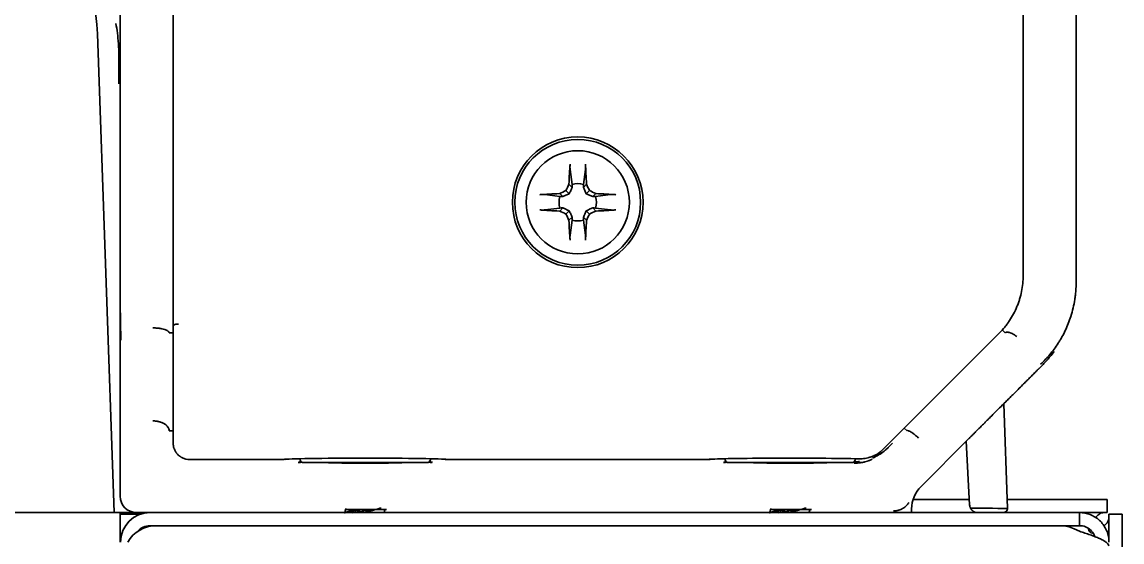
# Model space of a CAD drawing. Extents: x -760 to 4209, y 5795 to 10697.
# Drawn here: x 2643.6 to 2710.9, y 10526.1 to 10558 of the extents above; entities that cross this region are included whole.
import ezdxf

# ---------------------------------------------------------------- set-up
doc = ezdxf.new("R2010")
doc.units = 0
doc.header["$LTSCALE"] = 5
doc.layers.add('1', color=7, linetype='CONTINUOUS', true_color=0xffffff)
doc.layers.add('4', color=7, linetype='CONTINUOUS', true_color=0xffffff)

msp = doc.modelspace()

# ---------------------------------------------------------------- linework, layer by layer
at = {"layer": '1', "color": 7, "linetype": 'Continuous', "lineweight": 35}
for p, q in [((2649.555, 10542.809), (2649.555, 10578.053)), ((2708.055, 10578.053), (2708.055, 10542.809)), ((2652.805, 10577.226), (2652.805, 10539.408)), ((2704.805, 10542.445), (2704.805, 10577.189)), ((2677.205, 10548.012), (2677.087, 10548.934)), ((2677.905, 10548.012), (2678.023, 10548.934)), ((2677.208, 10547.837), (2677.02, 10548.026)), ((2677.902, 10547.837), (2678.09, 10548.026)), ((2676.465, 10547.272), (2675.543, 10547.39)), ((2676.639, 10547.268), (2676.451, 10547.457)), ((2677.037, 10547.44), (2676.834, 10547.642)), ((2678.073, 10547.44), (2678.276, 10547.642)), ((2678.471, 10547.268), (2678.659, 10547.457)), ((2678.645, 10547.272), (2679.567, 10547.39)), ((2676.465, 10546.572), (2675.543, 10546.454)), ((2676.639, 10546.575), (2676.451, 10546.387)), ((2677.037, 10546.404), (2676.834, 10546.201)), ((2677.208, 10546.006), (2677.02, 10545.818)), ((2677.902, 10546.006), (2678.09, 10545.818)), ((2678.073, 10546.404), (2678.276, 10546.201)), ((2678.471, 10546.575), (2678.659, 10546.387)), ((2678.645, 10546.572), (2679.567, 10546.454)), ((2677.205, 10545.832), (2677.087, 10544.909)), ((2677.905, 10545.832), (2678.023, 10544.909)), ((2652.873, 10539.408), (2652.805, 10539.408)), ((2652.805, 10539.408), (2652.805, 10532.172)), ((2652.804, 10538.923), (2652.562, 10538.922)), ((2696.198, 10531.761), (2703.323, 10538.886)), ((2703.537, 10539.098), (2703.709, 10538.925)), ((2649.555, 10536.746), (2649.555, 10538.478)), ((2705.987, 10536.953), (2705.78, 10536.746)), ((2703.622, 10534.589), (2703.846, 10528.18)), ((2652.567, 10532.922), (2652.805, 10532.923)), ((2697.706, 10532.928), (2697.536, 10533.099)), ((2649.555, 10528.922), (2649.555, 10532.416)), ((2701.449, 10532.416), (2698.562, 10529.529)), ((2701.53, 10528.396), (2701.326, 10532.293)), ((2653.814, 10531.172), (2659.545, 10531.172)), ((2659.574, 10531.177), (2659.672, 10531.187)), ((2659.643, 10531.181), (2659.672, 10531.187)), ((2669.438, 10531.187), (2669.536, 10531.177)), ((2669.438, 10531.187), (2669.453, 10531.184)), ((2669.453, 10531.184), (2669.551, 10531.174)), ((2669.551, 10531.174), (2685.559, 10531.174)), ((2685.559, 10531.174), (2685.657, 10531.184)), ((2685.574, 10531.177), (2685.672, 10531.187)), ((2685.657, 10531.184), (2685.672, 10531.187)), ((2695.858, 10531.486), (2695.772, 10531.441)), ((2660.705, 10530.994), (2668.405, 10530.994)), ((2686.705, 10530.994), (2694.405, 10530.994)), ((2701.51, 10528.722), (2698.06, 10528.722)), ((2707.955, 10528.722), (2703.823, 10528.722)), ((2707.955, 10528.722), (2709.955, 10528.722)), ((2709.955, 10528.722), (2709.955, 10527.922)), ((1910.555, 10527.922), (2649.555, 10527.922)), ((2649.555, 10526.122), (2649.555, 10527.922)), ((2649.555, 10527.822), (2650.799, 10527.822)), ((2651.391, 10527.922), (2650.555, 10527.922)), ((2651.391, 10527.922), (2707.084, 10527.922)), ((2697.976, 10528.149), (2697.972, 10527.921)), ((2707.084, 10527.922), (2707.929, 10527.922)), ((2707.929, 10527.922), (2708.255, 10527.922)), ((2709.955, 10527.922), (2708.255, 10527.922)), ((2710.055, 10526.129), (2710.055, 10527.822)), ((2710.055, 10527.822), (2710.855, 10527.822)), ((2710.855, 10527.822), (2710.855, 10525.822)), ((2651.391, 10527.122), (2707.084, 10527.122)), ((2651.755, 10527.12), (2707.084, 10527.12)), ((2656.355, 10527.12), (2656.355, 10527.122)), ((2663.371, 10527.122), (2663.371, 10527.12)), ((2665.783, 10527.12), (2665.783, 10527.122)), ((2689.371, 10527.122), (2689.371, 10527.12)), ((2691.783, 10527.12), (2691.783, 10527.122)), ((2697.958, 10527.122), (2697.958, 10527.119)), ((2701.355, 10527.122), (2701.355, 10527.12)), ((2707.929, 10527.122), (2707.084, 10527.122)), ((2707.929, 10527.122), (2708.255, 10527.122)), ((2649.664, 10526.628), (2649.578, 10526.628)), ((2708.255, 10526.781), (2707.929, 10526.932))]:
    msp.add_line(p, q, dxfattribs=at)
for radius in [4, 3.85, 3.16]:
    msp.add_circle((2677.555, 10546.922), radius, dxfattribs=at)
for centre, radius, start, end in [((2677.555, 10546.922), 1.145, 72.20111, 107.79889), ((2677.555, 10546.922), 1.145, 162.20111, 197.79889), ((2677.555, 10546.922), 1.145, 342.20111, 17.79889), ((2677.555, 10546.922), 1.145, 252.20111, 287.79889), ((2660.838, 10531.244), 0.283, 184.36395, 241.92751), ((2668.272, 10531.244), 0.283, 298.07249, 355.63605), ((2686.838, 10531.244), 0.283, 184.36395, 241.92751), ((2694.272, 10531.244), 0.283, 298.07249, 355.63605), ((2662.64, 10530.494), 0.5, 69.35766, 90), ((2666.47, 10530.494), 0.5, 90, 110.64234), ((2688.64, 10530.494), 0.5, 69.35766, 90), ((2692.47, 10530.494), 0.5, 90, 110.64234), ((2651.391, 10526.122), 1.8, 90, 179.999), ((2703.596, 10528.172), 0.25, 270, 2), ((2651.755, 10525.12), 2, 90, 149.93297), ((2651.391, 10526.122), 1, 90, 139.03456), ((2707.084, 10525.12), 2, 65, 90), ((2709.055, 10526.922), 0.25, 180, 270)]:
    msp.add_arc(centre, radius, start, end, dxfattribs=at)
for centre, major_axis, ratio, start_param, end_param in [((2677.258, 10546.927), (0.065, 3.728), 0.072244, 0.900133, 1.272854), ((2677.852, 10546.927), (0.065, -3.728), 0.072244, 1.868738, 2.24146), ((2677.001, 10547.18), (1.559, 3.344), 0.094201, 1.359315, 1.476181), ((2678.109, 10547.18), (1.559, -3.344), 0.094201, 1.665412, 1.782277), ((2677.55, 10547.218), (3.728, 0.065), 0.072244, 1.868738, 2.24146), ((2677.297, 10547.476), (3.344, 1.559), 0.094201, 1.665412, 1.782277), ((2677.813, 10547.476), (3.344, -1.559), 0.094201, 1.359315, 1.476181), ((2677.56, 10547.218), (3.728, -0.065), 0.072244, 0.900133, 1.272854), ((2677.55, 10546.625), (-3.728, 0.065), 0.072244, 0.900133, 1.272854), ((2677.297, 10546.367), (-3.344, 1.559), 0.094201, 1.359315, 1.476181), ((2677.001, 10546.663), (-1.559, 3.344), 0.094201, 1.665412, 1.782277), ((2678.109, 10546.663), (-1.559, -3.344), 0.094201, 1.359315, 1.476181), ((2677.813, 10546.367), (-3.344, -1.559), 0.094201, 1.665412, 1.782277), ((2677.56, 10546.625), (-3.728, -0.065), 0.072244, 1.868738, 2.24146), ((2677.258, 10546.917), (-0.065, 3.728), 0.072244, 1.868738, 2.24146), ((2677.852, 10546.917), (-0.065, -3.728), 0.072244, 0.900133, 1.272854), ((2702.303, 10541.401), (-3.124, -4.07), 0.473404, 1.299842, 1.309701), ((2696.309, 10531.673), (-0.5, -0.5), 0.006171, 2.060962, 3.126695), ((2653.309, 10531.672), (1.116, -0.264), 0.380573, 5.251912, 5.269213), ((2664.555, 10531.17), (5, 0), 0.017455, 0.087266, 3.054326), ((2690.555, 10531.17), (5, 0), 0.017455, 0.573782, 3.054326), ((2694.426, 10534.027), (1.148, -2.772), 0.999955, 0.006846, 0.285838), ((2695.536, 10531.887), (0.163, -0.473), 0.995747, 0.000475, 0.204726), ((2694.775, 10533.167), (1.848, -0.766), 0.999566, 5.678378, 5.884902), ((2695.192, 10532.17), (-1.629, -1.25), 0.47353, 1.830399, 1.841872), ((2664.555, 10530.974), (-5, 0), 0.008727, 5.595551, 5.675486), ((2664.555, 10530.974), (2.25, 0), 0.008727, 2.516907, 4.712389), ((2664.555, 10530.974), (2.25, 0), 0.008727, 4.712389, 6.907871), ((2664.555, 10530.974), (-5, 0), 0.008727, 3.749292, 3.829227), ((2690.555, 10530.974), (-5, 0), 0.008727, 5.595553, 5.669875), ((2690.555, 10530.974), (2.25, 0), 0.008727, 2.516907, 4.712389), ((2690.555, 10530.974), (2.25, 0), 0.008727, 4.712389, 6.907871), ((2690.555, 10530.974), (-5, 0), 0.008727, 3.67098, 3.823514), ((2699.976, 10528.114), (-1.841, 0.782), 0.999823, 5.899274, 6.667096), ((2650.555, 10528.922), (-0.707, -0.707), 0.999695, 5.497939, 7.068431), ((2664.555, 10528.079), (2.25, 0), 0.017455, 0.953237, 2.147773), ((2690.555, 10528.079), (2.25, 0), 0.017455, 0.953237, 2.147773), ((2697.842, 10528.172), (-6.003, -0.009), 0.001452, 3.141641, 4.038282)]:
    msp.add_ellipse(centre, major_axis=major_axis, ratio=ratio, start_param=start_param, end_param=end_param, dxfattribs=at)
for points, knots in [([(2677.087, 10548.934), (2677.086, 10548.941), (2677.085, 10548.949), (2677.084, 10548.964), (2677.084, 10548.969), (2677.084, 10548.98), (2677.083, 10548.992), (2677.083, 10549.005), (2677.082, 10549.018), (2677.082, 10549.025), (2677.082, 10549.046), (2677.082, 10549.06), (2677.082, 10549.082), (2677.082, 10549.09), (2677.082, 10549.105), (2677.082, 10549.12), (2677.083, 10549.136), (2677.083, 10549.151), (2677.083, 10549.158), (2677.084, 10549.181), (2677.085, 10549.195), (2677.086, 10549.222), (2677.087, 10549.235), (2677.088, 10549.247)], [0, 0, 0, 0, 0.125, 0.125, 0.1875, 0.1875, 0.25, 0.3125, 0.3125, 0.375, 0.375, 0.5, 0.5, 0.5625, 0.5625, 0.625, 0.6875, 0.6875, 0.75, 0.75, 0.875, 0.875, 1, 1, 1, 1]), ([(2678.022, 10549.247), (2678.023, 10549.235), (2678.024, 10549.222), (2678.025, 10549.195), (2678.026, 10549.181), (2678.027, 10549.151), (2678.027, 10549.136), (2678.028, 10549.113), (2678.028, 10549.105), (2678.028, 10549.09), (2678.028, 10549.075), (2678.028, 10549.06), (2678.028, 10549.046), (2678.028, 10549.039), (2678.028, 10549.018), (2678.027, 10549.005), (2678.027, 10548.986), (2678.026, 10548.98), (2678.026, 10548.969), (2678.025, 10548.959), (2678.025, 10548.95), (2678.024, 10548.941), (2678.023, 10548.938), (2678.023, 10548.934)], [0, 0, 0, 0, 0.125, 0.125, 0.25, 0.25, 0.375, 0.375, 0.4375, 0.4375, 0.5, 0.5625, 0.5625, 0.625, 0.625, 0.75, 0.75, 0.8125, 0.8125, 0.875, 0.9375, 0.9375, 1, 1, 1, 1]), ([(2675.229, 10547.389), (2675.241, 10547.39), (2675.254, 10547.391), (2675.282, 10547.392), (2675.296, 10547.393), (2675.326, 10547.394), (2675.341, 10547.394), (2675.364, 10547.395), (2675.372, 10547.395), (2675.387, 10547.395), (2675.402, 10547.395), (2675.416, 10547.395), (2675.431, 10547.395), (2675.438, 10547.395), (2675.459, 10547.395), (2675.472, 10547.394), (2675.491, 10547.394), (2675.496, 10547.393), (2675.508, 10547.393), (2675.518, 10547.392), (2675.527, 10547.391), (2675.535, 10547.391), (2675.539, 10547.39), (2675.543, 10547.39)], [0, 0, 0, 0, 0.125, 0.125, 0.25, 0.25, 0.375, 0.375, 0.4375, 0.4375, 0.5, 0.5625, 0.5625, 0.625, 0.625, 0.75, 0.75, 0.8125, 0.8125, 0.875, 0.9375, 0.9375, 1, 1, 1, 1]), ([(2677.037, 10547.44), (2676.969, 10547.41), (2676.902, 10547.381), (2676.77, 10547.324), (2676.704, 10547.296), (2676.639, 10547.268)], [0, 0, 0, 0, 0.5, 0.5, 1, 1, 1, 1]), ([(2677.208, 10547.837), (2677.181, 10547.772), (2677.153, 10547.707), (2677.096, 10547.575), (2677.067, 10547.508), (2677.037, 10547.44)], [0, 0, 0, 0, 0.5, 0.5, 1, 1, 1, 1]), ([(2678.073, 10547.44), (2678.043, 10547.508), (2678.014, 10547.575), (2677.957, 10547.707), (2677.929, 10547.772), (2677.902, 10547.837)], [0, 0, 0, 0, 0.5, 0.5, 1, 1, 1, 1]), ([(2678.471, 10547.268), (2678.406, 10547.296), (2678.34, 10547.324), (2678.208, 10547.381), (2678.141, 10547.41), (2678.073, 10547.44)], [0, 0, 0, 0, 0.5, 0.5, 1, 1, 1, 1]), ([(2679.567, 10547.39), (2679.574, 10547.391), (2679.583, 10547.391), (2679.597, 10547.392), (2679.602, 10547.393), (2679.614, 10547.393), (2679.625, 10547.394), (2679.638, 10547.394), (2679.651, 10547.394), (2679.658, 10547.395), (2679.679, 10547.395), (2679.693, 10547.395), (2679.716, 10547.395), (2679.723, 10547.395), (2679.738, 10547.395), (2679.754, 10547.394), (2679.769, 10547.394), (2679.784, 10547.394), (2679.791, 10547.394), (2679.814, 10547.393), (2679.828, 10547.392), (2679.855, 10547.391), (2679.869, 10547.39), (2679.881, 10547.389)], [0, 0, 0, 0, 0.125, 0.125, 0.1875, 0.1875, 0.25, 0.3125, 0.3125, 0.375, 0.375, 0.5, 0.5, 0.5625, 0.5625, 0.625, 0.6875, 0.6875, 0.75, 0.75, 0.875, 0.875, 1, 1, 1, 1]), ([(2675.543, 10546.454), (2675.536, 10546.453), (2675.527, 10546.452), (2675.513, 10546.451), (2675.508, 10546.451), (2675.496, 10546.45), (2675.485, 10546.45), (2675.472, 10546.449), (2675.459, 10546.449), (2675.452, 10546.449), (2675.431, 10546.449), (2675.417, 10546.449), (2675.394, 10546.449), (2675.387, 10546.449), (2675.371, 10546.449), (2675.356, 10546.449), (2675.341, 10546.449), (2675.326, 10546.45), (2675.319, 10546.45), (2675.296, 10546.451), (2675.282, 10546.451), (2675.255, 10546.453), (2675.241, 10546.454), (2675.229, 10546.455)], [0, 0, 0, 0, 0.125, 0.125, 0.1875, 0.1875, 0.25, 0.3125, 0.3125, 0.375, 0.375, 0.5, 0.5, 0.5625, 0.5625, 0.625, 0.6875, 0.6875, 0.75, 0.75, 0.875, 0.875, 1, 1, 1, 1]), ([(2676.639, 10546.575), (2676.704, 10546.548), (2676.77, 10546.52), (2676.902, 10546.463), (2676.969, 10546.434), (2677.037, 10546.404)], [0, 0, 0, 0, 0.5, 0.5, 1, 1, 1, 1]), ([(2677.037, 10546.404), (2677.067, 10546.335), (2677.096, 10546.269), (2677.153, 10546.137), (2677.181, 10546.071), (2677.208, 10546.006)], [0, 0, 0, 0, 0.5, 0.5, 1, 1, 1, 1]), ([(2677.902, 10546.006), (2677.929, 10546.071), (2677.957, 10546.137), (2678.014, 10546.269), (2678.043, 10546.335), (2678.073, 10546.404)], [0, 0, 0, 0, 0.5, 0.5, 1, 1, 1, 1]), ([(2678.073, 10546.404), (2678.141, 10546.434), (2678.208, 10546.463), (2678.34, 10546.52), (2678.406, 10546.548), (2678.471, 10546.575)], [0, 0, 0, 0, 0.5, 0.5, 1, 1, 1, 1]), ([(2679.881, 10546.455), (2679.869, 10546.454), (2679.856, 10546.453), (2679.828, 10546.451), (2679.814, 10546.451), (2679.784, 10546.45), (2679.769, 10546.449), (2679.746, 10546.449), (2679.738, 10546.449), (2679.723, 10546.449), (2679.708, 10546.449), (2679.694, 10546.449), (2679.679, 10546.449), (2679.672, 10546.449), (2679.651, 10546.449), (2679.638, 10546.449), (2679.619, 10546.45), (2679.614, 10546.45), (2679.602, 10546.451), (2679.592, 10546.451), (2679.583, 10546.452), (2679.575, 10546.453), (2679.571, 10546.453), (2679.567, 10546.454)], [0, 0, 0, 0, 0.125, 0.125, 0.25, 0.25, 0.375, 0.375, 0.4375, 0.4375, 0.5, 0.5625, 0.5625, 0.625, 0.625, 0.75, 0.75, 0.8125, 0.8125, 0.875, 0.9375, 0.9375, 1, 1, 1, 1]), ([(2677.088, 10544.596), (2677.087, 10544.608), (2677.086, 10544.621), (2677.085, 10544.648), (2677.084, 10544.663), (2677.083, 10544.693), (2677.083, 10544.708), (2677.082, 10544.731), (2677.082, 10544.738), (2677.082, 10544.753), (2677.082, 10544.768), (2677.082, 10544.783), (2677.082, 10544.798), (2677.082, 10544.805), (2677.082, 10544.826), (2677.083, 10544.839), (2677.083, 10544.857), (2677.084, 10544.863), (2677.084, 10544.874), (2677.085, 10544.885), (2677.085, 10544.894), (2677.086, 10544.902), (2677.087, 10544.906), (2677.087, 10544.909)], [0, 0, 0, 0, 0.125, 0.125, 0.25, 0.25, 0.375, 0.375, 0.4375, 0.4375, 0.5, 0.5625, 0.5625, 0.625, 0.625, 0.75, 0.75, 0.8125, 0.8125, 0.875, 0.9375, 0.9375, 1, 1, 1, 1]), ([(2678.023, 10544.909), (2678.024, 10544.903), (2678.025, 10544.894), (2678.026, 10544.88), (2678.026, 10544.874), (2678.026, 10544.863), (2678.027, 10544.852), (2678.027, 10544.839), (2678.028, 10544.826), (2678.028, 10544.819), (2678.028, 10544.798), (2678.028, 10544.784), (2678.028, 10544.761), (2678.028, 10544.754), (2678.028, 10544.738), (2678.028, 10544.723), (2678.027, 10544.708), (2678.027, 10544.693), (2678.027, 10544.685), (2678.026, 10544.663), (2678.025, 10544.649), (2678.024, 10544.621), (2678.023, 10544.608), (2678.022, 10544.596)], [0, 0, 0, 0, 0.125, 0.125, 0.1875, 0.1875, 0.25, 0.3125, 0.3125, 0.375, 0.375, 0.5, 0.5, 0.5625, 0.5625, 0.625, 0.6875, 0.6875, 0.75, 0.75, 0.875, 0.875, 1, 1, 1, 1]), ([(2649.555, 10538.478), (2649.555, 10538.49), (2649.555, 10538.513), (2649.555, 10538.549), (2649.555, 10538.585), (2649.555, 10538.623), (2649.555, 10538.661), (2649.555, 10538.7), (2649.555, 10538.739), (2649.555, 10538.78), (2649.555, 10538.821), (2649.555, 10538.863), (2649.555, 10538.906), (2649.555, 10538.949), (2649.555, 10538.993), (2649.555, 10539.038), (2649.555, 10539.084), (2649.555, 10539.13), (2649.555, 10539.177), (2649.555, 10539.225), (2649.555, 10539.288), (2649.555, 10539.372), (2649.555, 10539.485), (2649.555, 10539.617), (2649.555, 10539.815), (2649.555, 10540.046), (2649.555, 10540.3), (2649.555, 10540.568), (2649.555, 10540.873), (2649.555, 10541.207), (2649.555, 10541.461), (2649.555, 10541.655), (2649.555, 10541.808), (2649.555, 10541.976), (2649.555, 10542.122), (2649.555, 10542.238), (2649.555, 10542.318), (2649.555, 10542.392), (2649.555, 10542.461), (2649.555, 10542.526), (2649.555, 10542.585), (2649.555, 10542.64), (2649.555, 10542.689), (2649.555, 10542.733), (2649.555, 10542.773), (2649.555, 10542.797), (2649.555, 10542.809)], [0, 0, 0, 0, 0.013179, 0.026356, 0.039529, 0.0527, 0.065868, 0.079034, 0.092197, 0.105359, 0.118519, 0.131676, 0.144832, 0.157987, 0.171139, 0.184291, 0.19744, 0.210588, 0.223735, 0.23688, 0.250024, 0.275281, 0.304535, 0.337783, 0.375028, 0.449528, 0.500014, 0.545331, 0.624998, 0.691882, 0.749985, 0.776818, 0.806595, 0.839319, 0.87499, 0.891178, 0.906401, 0.92066, 0.933954, 0.946284, 0.957649, 0.96805, 0.977485, 0.985955, 0.99346, 1, 1, 1, 1]), ([(2708.055, 10542.025), (2708.055, 10542.037), (2708.055, 10542.061), (2708.055, 10542.096), (2708.055, 10542.13), (2708.055, 10542.164), (2708.055, 10542.197), (2708.055, 10542.23), (2708.055, 10542.262), (2708.055, 10542.293), (2708.055, 10542.324), (2708.055, 10542.354), (2708.055, 10542.384), (2708.055, 10542.413), (2708.055, 10542.441), (2708.055, 10542.469), (2708.055, 10542.496), (2708.055, 10542.522), (2708.055, 10542.548), (2708.055, 10542.573), (2708.055, 10542.598), (2708.055, 10542.622), (2708.055, 10542.645), (2708.055, 10542.668), (2708.055, 10542.69), (2708.055, 10542.711), (2708.055, 10542.732), (2708.055, 10542.752), (2708.055, 10542.771), (2708.055, 10542.79), (2708.055, 10542.802), (2708.055, 10542.809)], [0, 0, 0, 0, 0.045822, 0.090837, 0.135046, 0.178447, 0.221042, 0.262828, 0.303807, 0.343977, 0.383338, 0.42189, 0.459633, 0.496565, 0.532688, 0.567999, 0.602498, 0.636186, 0.669061, 0.701124, 0.732373, 0.762807, 0.792428, 0.821233, 0.849223, 0.876396, 0.902752, 0.928292, 0.953013, 0.976916, 1, 1, 1, 1]), ([(2704.805, 10542.433), (2704.805, 10542.269), (2704.797, 10542.107), (2704.765, 10541.785), (2704.741, 10541.625), (2704.678, 10541.308), (2704.639, 10541.151), (2704.58, 10540.957), (2704.568, 10540.918), (2704.543, 10540.84), (2704.53, 10540.802), (2704.488, 10540.686), (2704.459, 10540.61), (2704.366, 10540.385), (2704.298, 10540.238), (2704.146, 10539.953), (2704.064, 10539.814), (2703.93, 10539.612), (2703.86, 10539.512), (2703.787, 10539.415), (2703.737, 10539.35), (2703.711, 10539.318), (2703.582, 10539.159), (2703.473, 10539.038), (2703.358, 10538.921)], [0, 0, 0, 0, 0.125, 0.125, 0.25, 0.25, 0.375, 0.375, 0.40625, 0.40625, 0.4375, 0.4375, 0.5, 0.5, 0.625, 0.625, 0.75, 0.75, 0.8125, 0.84375, 0.84375, 0.875, 0.875, 1, 1, 1, 1]), ([(2708.049, 10542.028), (2708.049, 10541.85), (2708.042, 10541.673), (2708.021, 10541.408), (2708.012, 10541.32), (2707.991, 10541.144), (2707.979, 10541.057), (2707.939, 10540.795), (2707.871, 10540.449), (2707.777, 10540.108), (2707.724, 10539.938)], [0, 0, 0, 0, 0.25, 0.25, 0.375, 0.375, 0.5, 0.5, 0.75, 1, 1, 1, 1]), ([(2708.055, 10542.025), (2708.055, 10542.015), (2708.055, 10542.006), (2708.055, 10541.986), (2708.055, 10541.977), (2708.055, 10541.95), (2708.055, 10541.932), (2708.055, 10541.906), (2708.054, 10541.898), (2708.054, 10541.882), (2708.054, 10541.874), (2708.054, 10541.851), (2708.054, 10541.836), (2708.054, 10541.822)], [0, 0, 0, 0, 0.125, 0.125, 0.25, 0.25, 0.5, 0.5, 0.625, 0.625, 0.75, 0.75, 1, 1, 1, 1]), ([(2649.61, 10538.48), (2649.609, 10538.513), (2649.607, 10538.546), (2649.605, 10538.612), (2649.602, 10538.711), (2649.599, 10538.812), (2649.593, 10539.015), (2649.59, 10539.153), (2649.585, 10539.363), (2649.583, 10539.469), (2649.581, 10539.577), (2649.58, 10539.648), (2649.579, 10539.685), (2649.576, 10539.865), (2649.574, 10540.011), (2649.573, 10540.156)], [0, 0, 0, 0, 0.0625, 0.0625, 0.125, 0.25, 0.25, 0.5, 0.5, 0.625, 0.6875, 0.6875, 0.75, 0.75, 1, 1, 1, 1]), ([(2707.724, 10539.938), (2707.677, 10539.789), (2707.625, 10539.643), (2707.512, 10539.356), (2707.452, 10539.216), (2707.322, 10538.941), (2707.253, 10538.806), (2707.161, 10538.642), (2707.142, 10538.609), (2707.105, 10538.544), (2707.085, 10538.511), (2707.027, 10538.414), (2706.988, 10538.351), (2706.868, 10538.165), (2706.785, 10538.045), (2706.615, 10537.815), (2706.527, 10537.704), (2706.347, 10537.49), (2706.255, 10537.387), (2706.067, 10537.189), (2705.972, 10537.093), (2705.874, 10537.002)], [0, 0, 0, 0, 0.125, 0.125, 0.25, 0.25, 0.375, 0.375, 0.40625, 0.40625, 0.4375, 0.4375, 0.5, 0.5, 0.625, 0.625, 0.75, 0.75, 0.875, 0.875, 1, 1, 1, 1]), ([(2652.562, 10538.922), (2652.561, 10538.943), (2652.554, 10538.963), (2652.534, 10538.992), (2652.526, 10539.002), (2652.507, 10539.021), (2652.495, 10539.031), (2652.457, 10539.059), (2652.426, 10539.077), (2652.381, 10539.098), (2652.371, 10539.102), (2652.352, 10539.11), (2652.342, 10539.114), (2652.31, 10539.125), (2652.288, 10539.133), (2652.219, 10539.154), (2652.169, 10539.167), (2652.101, 10539.181), (2652.087, 10539.183), (2652.059, 10539.189), (2652.016, 10539.196), (2651.943, 10539.207), (2651.882, 10539.213), (2651.836, 10539.218), (2651.82, 10539.219), (2651.788, 10539.221), (2651.772, 10539.223), (2651.724, 10539.225), (2651.692, 10539.227), (2651.643, 10539.228), (2651.627, 10539.229), (2651.594, 10539.229), (2651.578, 10539.229), (2651.562, 10539.229)], [0, 0, 0, 0, 0.125, 0.125, 0.1875, 0.1875, 0.25, 0.25, 0.375, 0.375, 0.40625, 0.40625, 0.4375, 0.4375, 0.5, 0.5, 0.625, 0.625, 0.65625, 0.65625, 0.6875, 0.75, 0.8125, 0.8125, 0.84375, 0.84375, 0.875, 0.875, 0.9375, 0.9375, 0.96875, 0.96875, 1, 1, 1, 1]), ([(2652.873, 10539.408), (2652.873, 10539.412), (2652.875, 10539.416), (2652.88, 10539.421), (2652.882, 10539.423), (2652.887, 10539.427), (2652.89, 10539.429), (2652.9, 10539.434), (2652.907, 10539.438), (2652.926, 10539.444), (2652.936, 10539.447), (2652.959, 10539.453), (2652.972, 10539.456), (2652.992, 10539.459), (2652.999, 10539.46), (2653.013, 10539.462), (2653.021, 10539.463), (2653.043, 10539.465), (2653.059, 10539.466), (2653.083, 10539.467), (2653.091, 10539.467), (2653.107, 10539.468), (2653.115, 10539.468), (2653.123, 10539.468)], [0, 0, 0, 0, 0.125, 0.125, 0.1875, 0.1875, 0.25, 0.25, 0.375, 0.375, 0.5, 0.5, 0.625, 0.625, 0.6875, 0.6875, 0.75, 0.75, 0.875, 0.875, 0.9375, 0.9375, 1, 1, 1, 1]), ([(2703.71, 10538.925), (2703.723, 10538.938), (2703.755, 10538.958), (2703.797, 10538.966), (2703.833, 10538.969), (2703.845, 10538.969), (2703.871, 10538.967), (2703.884, 10538.966), (2703.925, 10538.96), (2703.955, 10538.953), (2704.001, 10538.938), (2704.017, 10538.932), (2704.05, 10538.92), (2704.067, 10538.913), (2704.118, 10538.89), (2704.153, 10538.872), (2704.208, 10538.842), (2704.226, 10538.831), (2704.263, 10538.808), (2704.282, 10538.796), (2704.31, 10538.777), (2704.324, 10538.768), (2704.339, 10538.758), (2704.348, 10538.751), (2704.353, 10538.748), (2704.377, 10538.731), (2704.395, 10538.717), (2704.414, 10538.703)], [0, 0, 0, 0, 0.125, 0.25, 0.25, 0.3125, 0.3125, 0.375, 0.375, 0.5, 0.5, 0.5625, 0.5625, 0.625, 0.625, 0.75, 0.75, 0.8125, 0.8125, 0.875, 0.875, 0.90625, 0.921875, 0.921875, 0.9375, 0.9375, 1, 1, 1, 1]), ([(2706.023, 10536.99), (2706.174, 10537.142), (2706.32, 10537.303), (2706.541, 10537.572), (2706.621, 10537.674), (2706.698, 10537.779)], [0, 0, 0, 0, 0.631014, 0.631014, 1, 1, 1, 1]), ([(2649.555, 10532.416), (2649.555, 10532.435), (2649.555, 10532.476), (2649.555, 10532.545), (2649.555, 10532.626), (2649.555, 10532.719), (2649.555, 10532.825), (2649.555, 10532.943), (2649.555, 10533.087), (2649.555, 10533.249), (2649.555, 10533.417), (2649.555, 10533.569), (2649.555, 10533.763), (2649.555, 10534.017), (2649.555, 10534.352), (2649.555, 10534.656), (2649.555, 10534.925), (2649.555, 10535.179), (2649.555, 10535.457), (2649.555, 10535.726), (2649.555, 10535.922), (2649.555, 10536.061), (2649.555, 10536.169), (2649.555, 10536.277), (2649.555, 10536.375), (2649.555, 10536.46), (2649.555, 10536.528), (2649.555, 10536.585), (2649.555, 10536.634), (2649.555, 10536.673), (2649.555, 10536.705), (2649.555, 10536.728), (2649.555, 10536.741), (2649.555, 10536.746)], [0, 0, 0, 0, 0.010709, 0.023803, 0.03928, 0.05714, 0.077382, 0.100006, 0.125012, 0.16069, 0.193416, 0.223193, 0.25002, 0.308133, 0.375012, 0.454684, 0.499999, 0.550492, 0.624988, 0.695478, 0.749979, 0.779389, 0.810026, 0.841892, 0.874987, 0.900181, 0.922642, 0.94237, 0.959365, 0.973626, 0.985153, 0.993944, 1, 1, 1, 1]), ([(2705.78, 10536.746), (2705.773, 10536.74), (2705.758, 10536.725), (2705.729, 10536.696), (2705.69, 10536.657), (2705.64, 10536.607), (2705.577, 10536.544), (2705.502, 10536.469), (2705.412, 10536.378), (2705.31, 10536.277), (2705.202, 10536.168), (2705.094, 10536.06), (2704.954, 10535.921), (2704.756, 10535.723), (2704.487, 10535.454), (2704.209, 10535.176), (2703.957, 10534.924), (2703.687, 10534.654), (2703.383, 10534.349), (2703.049, 10534.016), (2702.796, 10533.763), (2702.602, 10533.569), (2702.45, 10533.417), (2702.282, 10533.248), (2702.136, 10533.103), (2702.02, 10532.986), (2701.94, 10532.907), (2701.866, 10532.833), (2701.797, 10532.763), (2701.732, 10532.699), (2701.673, 10532.64), (2701.618, 10532.585), (2701.569, 10532.536), (2701.525, 10532.491), (2701.485, 10532.452), (2701.461, 10532.428), (2701.449, 10532.416)], [0, 0, 0, 0, 0.0061, 0.01531, 0.027667, 0.04322, 0.062032, 0.084179, 0.109751, 0.139649, 0.168791, 0.197137, 0.224648, 0.276341, 0.344632, 0.418422, 0.469345, 0.515612, 0.598152, 0.668476, 0.730211, 0.758888, 0.790823, 0.826032, 0.864529, 0.882031, 0.898505, 0.913948, 0.928354, 0.941722, 0.954048, 0.96533, 0.975568, 0.984759, 0.992903, 1, 1, 1, 1]), ([(2652.567, 10532.923), (2652.567, 10532.964), (2652.559, 10533.004), (2652.539, 10533.063), (2652.531, 10533.082), (2652.512, 10533.121), (2652.5, 10533.14), (2652.462, 10533.195), (2652.431, 10533.231), (2652.386, 10533.272), (2652.376, 10533.28), (2652.357, 10533.296), (2652.347, 10533.304), (2652.315, 10533.328), (2652.293, 10533.343), (2652.224, 10533.385), (2652.174, 10533.41), (2652.106, 10533.438), (2652.092, 10533.444), (2652.064, 10533.454), (2652.021, 10533.469), (2651.948, 10533.49), (2651.887, 10533.504), (2651.841, 10533.513), (2651.825, 10533.515), (2651.793, 10533.52), (2651.777, 10533.523), (2651.729, 10533.529), (2651.697, 10533.532), (2651.656, 10533.534), (2651.648, 10533.535), (2651.632, 10533.535), (2651.608, 10533.536), (2651.584, 10533.537), (2651.567, 10533.537)], [0, 0, 0, 0, 0.125, 0.125, 0.1875, 0.1875, 0.25, 0.25, 0.375, 0.375, 0.40625, 0.40625, 0.4375, 0.4375, 0.5, 0.5, 0.625, 0.625, 0.65625, 0.65625, 0.6875, 0.75, 0.8125, 0.8125, 0.84375, 0.84375, 0.875, 0.875, 0.9375, 0.9375, 0.953125, 0.953125, 0.96875, 1, 1, 1, 1]), ([(2697.706, 10532.928), (2697.714, 10532.936), (2697.726, 10532.94), (2697.748, 10532.941), (2697.756, 10532.94), (2697.775, 10532.937), (2697.784, 10532.934), (2697.817, 10532.924), (2697.841, 10532.914), (2697.881, 10532.894), (2697.895, 10532.887), (2697.917, 10532.875), (2697.924, 10532.87), (2697.94, 10532.861), (2697.948, 10532.856), (2697.988, 10532.831), (2698.022, 10532.808), (2698.075, 10532.77), (2698.093, 10532.757), (2698.121, 10532.736), (2698.131, 10532.728), (2698.15, 10532.713), (2698.159, 10532.706), (2698.208, 10532.667), (2698.248, 10532.634), (2698.298, 10532.59), (2698.314, 10532.577), (2698.329, 10532.563), (2698.339, 10532.554), (2698.344, 10532.55), (2698.37, 10532.527), (2698.39, 10532.508), (2698.411, 10532.489)], [0, 0, 0, 0, 0.125, 0.125, 0.1875, 0.1875, 0.25, 0.25, 0.375, 0.375, 0.4375, 0.4375, 0.46875, 0.46875, 0.5, 0.5, 0.625, 0.625, 0.6875, 0.6875, 0.71875, 0.71875, 0.75, 0.75, 0.875, 0.875, 0.90625, 0.921875, 0.921875, 0.9375, 0.9375, 1, 1, 1, 1]), ([(2652.805, 10532.172), (2652.805, 10532.141), (2652.806, 10532.11), (2652.812, 10532.047), (2652.817, 10532.016), (2652.829, 10531.953), (2652.836, 10531.921), (2652.85, 10531.874), (2652.855, 10531.859), (2652.866, 10531.828), (2652.872, 10531.812), (2652.902, 10531.736), (2652.933, 10531.678), (2652.978, 10531.609), (2652.988, 10531.595), (2653.007, 10531.568), (2653.017, 10531.555), (2653.049, 10531.516), (2653.071, 10531.492), (2653.141, 10531.421), (2653.192, 10531.379), (2653.261, 10531.333), (2653.275, 10531.324), (2653.303, 10531.307), (2653.346, 10531.282), (2653.391, 10531.261), (2653.451, 10531.236), (2653.482, 10531.225), (2653.528, 10531.211), (2653.544, 10531.206), (2653.576, 10531.198), (2653.592, 10531.195), (2653.671, 10531.179), (2653.734, 10531.172), (2653.796, 10531.172)], [0, 0, 0, 0, 0.0625, 0.0625, 0.125, 0.125, 0.1875, 0.1875, 0.21875, 0.21875, 0.25, 0.25, 0.375, 0.375, 0.40625, 0.40625, 0.4375, 0.4375, 0.5, 0.5, 0.625, 0.625, 0.65625, 0.65625, 0.6875, 0.75, 0.75, 0.8125, 0.8125, 0.84375, 0.84375, 0.875, 0.875, 1, 1, 1, 1]), ([(2696.547, 10531.906), (2696.529, 10531.887), (2696.511, 10531.869), (2696.472, 10531.833), (2696.453, 10531.815), (2696.393, 10531.761), (2696.352, 10531.726), (2696.309, 10531.691)], [0, 0, 0, 0, 0.25, 0.25, 0.5, 0.5, 1, 1, 1, 1]), ([(2694.459, 10530.947), (2694.504, 10530.947), (2694.548, 10530.949), (2694.632, 10530.953), (2694.673, 10530.957), (2694.792, 10530.968), (2694.865, 10530.979), (2695.001, 10531.003), (2695.064, 10531.017), (2695.178, 10531.045), (2695.23, 10531.06), (2695.3, 10531.082), (2695.322, 10531.089), (2695.363, 10531.103), (2695.382, 10531.11), (2695.434, 10531.129), (2695.493, 10531.153), (2695.527, 10531.169), (2695.55, 10531.181), (2695.555, 10531.184), (2695.555, 10531.186)], [0, 0, 0, 0, 0.062743, 0.062743, 0.125486, 0.125486, 0.250973, 0.250973, 0.376459, 0.376459, 0.501945, 0.501945, 0.564688, 0.564688, 0.627431, 0.627431, 0.752918, 0.878404, 0.878404, 1, 1, 1, 1]), ([(2694.754, 10531.217), (2694.824, 10531.216), (2694.891, 10531.218), (2695.02, 10531.228), (2695.081, 10531.235), (2695.197, 10531.254), (2695.252, 10531.266), (2695.316, 10531.282), (2695.329, 10531.285), (2695.354, 10531.292), (2695.391, 10531.302), (2695.425, 10531.313), (2695.536, 10531.348), (2695.609, 10531.378), (2695.696, 10531.415), (2695.721, 10531.426), (2695.762, 10531.445), (2695.779, 10531.452), (2695.791, 10531.457)], [0, 0, 0, 0, 0.125, 0.125, 0.25, 0.25, 0.375, 0.375, 0.40625, 0.40625, 0.4375, 0.5, 0.5, 0.75, 0.75, 0.875, 0.875, 1, 1, 1, 1]), ([(2660.612, 10531.077), (2660.606, 10531.072), (2660.6, 10531.067), (2660.582, 10531.053), (2660.57, 10531.045), (2660.547, 10531.03), (2660.535, 10531.023), (2660.511, 10531.012), (2660.498, 10531.007), (2660.474, 10531.001), (2660.462, 10530.999), (2660.45, 10530.999)], [0, 0, 0, 0, 0.116169, 0.116169, 0.337126, 0.337126, 0.558084, 0.558084, 0.779042, 0.779042, 1, 1, 1, 1]), ([(2668.66, 10530.999), (2668.635, 10530.999), (2668.611, 10531.006), (2668.575, 10531.023), (2668.563, 10531.03), (2668.539, 10531.045), (2668.528, 10531.053), (2668.511, 10531.067), (2668.505, 10531.071), (2668.499, 10531.076)], [0, 0, 0, 0, 0.445484, 0.445484, 0.668226, 0.668226, 0.890968, 0.890968, 1, 1, 1, 1]), ([(2686.65, 10531.042), (2686.631, 10531.038), (2686.613, 10531.032), (2686.551, 10531.013), (2686.509, 10531), (2686.466, 10530.999)], [0, 0, 0, 0, 0.288762, 0.288762, 1, 1, 1, 1]), ([(2694.426, 10531.028), (2694.449, 10531.028), (2694.475, 10531.028), (2694.518, 10531.029), (2694.533, 10531.029), (2694.556, 10531.03), (2694.564, 10531.03), (2694.579, 10531.031), (2694.587, 10531.031), (2694.627, 10531.033), (2694.661, 10531.036), (2694.713, 10531.04), (2694.73, 10531.042), (2694.765, 10531.046), (2694.783, 10531.048), (2694.801, 10531.05)], [0, 0, 0, 0, 0.25, 0.25, 0.375, 0.375, 0.4375, 0.4375, 0.5, 0.5, 0.75, 0.75, 0.875, 0.875, 1, 1, 1, 1]), ([(2696.884, 10528.03), (2696.923, 10528.029), (2696.959, 10528.031), (2697.028, 10528.037), (2697.06, 10528.041), (2697.121, 10528.053), (2697.151, 10528.059), (2697.193, 10528.071), (2697.206, 10528.075), (2697.233, 10528.083), (2697.246, 10528.087), (2697.309, 10528.11), (2697.354, 10528.13), (2697.417, 10528.163), (2697.436, 10528.174), (2697.475, 10528.197), (2697.493, 10528.209), (2697.545, 10528.246), (2697.577, 10528.271), (2697.636, 10528.323), (2697.663, 10528.349), (2697.712, 10528.403), (2697.734, 10528.431), (2697.775, 10528.487), (2697.794, 10528.516), (2697.811, 10528.544)], [0, 0, 0, 0, 0.0625, 0.0625, 0.125, 0.125, 0.1875, 0.1875, 0.21875, 0.21875, 0.25, 0.25, 0.375, 0.375, 0.4375, 0.4375, 0.5, 0.5, 0.625, 0.625, 0.75, 0.75, 0.875, 0.875, 1, 1, 1, 1]), ([(2664.376, 10528.117), (2664.274, 10528.099), (2664.172, 10528.082), (2663.94, 10528.041), (2663.682, 10527.994), (2663.453, 10527.948), (2663.326, 10527.919), (2663.302, 10527.914), (2663.28, 10527.908)], [0, 0, 0, 0, 0.252416, 0.252416, 0.587392, 0.922367, 0.922367, 1, 1, 1, 1]), ([(2663.595, 10528.016), (2663.634, 10528.028), (2663.676, 10528.04), (2663.736, 10528.057), (2663.751, 10528.061), (2663.782, 10528.069), (2663.798, 10528.073), (2663.845, 10528.085), (2663.878, 10528.093), (2663.927, 10528.105), (2663.944, 10528.109), (2663.96, 10528.113)], [0, 0, 0, 0, 0.38024, 0.38024, 0.50499, 0.50499, 0.629741, 0.629741, 0.879242, 0.879242, 1, 1, 1, 1]), ([(2664.924, 10528.114), (2664.907, 10528.111), (2664.889, 10528.107), (2664.742, 10528.081), (2664.472, 10528.034), (2664.2, 10527.988), (2663.978, 10527.949), (2663.89, 10527.933), (2663.804, 10527.917)], [0, 0, 0, 0, 0.047839, 0.047839, 0.403521, 0.759203, 0.759203, 1, 1, 1, 1]), ([(2665.509, 10528.205), (2665.506, 10528.204), (2665.473, 10528.192), (2665.439, 10528.181), (2665.372, 10528.16), (2665.338, 10528.149), (2665.283, 10528.133), (2665.265, 10528.128), (2665.227, 10528.117), (2665.208, 10528.112), (2665.111, 10528.086), (2665.03, 10528.065), (2664.925, 10528.038), (2664.904, 10528.033), (2664.861, 10528.022), (2664.839, 10528.017), (2664.774, 10528.001), (2664.73, 10527.991), (2664.605, 10527.961), (2664.524, 10527.941), (2664.443, 10527.922)], [0, 0, 0, 0, 0.009963, 0.121908, 0.121908, 0.233852, 0.233852, 0.289824, 0.289824, 0.345796, 0.345796, 0.569685, 0.569685, 0.625658, 0.625658, 0.68163, 0.68163, 0.793574, 0.793574, 1, 1, 1, 1]), ([(2690.376, 10528.117), (2690.274, 10528.099), (2690.172, 10528.082), (2689.94, 10528.041), (2689.682, 10527.994), (2689.453, 10527.948), (2689.326, 10527.919), (2689.302, 10527.914), (2689.28, 10527.908)], [0, 0, 0, 0, 0.252416, 0.252416, 0.587392, 0.922367, 0.922367, 1, 1, 1, 1]), ([(2689.595, 10528.016), (2689.634, 10528.028), (2689.676, 10528.04), (2689.736, 10528.057), (2689.751, 10528.061), (2689.782, 10528.069), (2689.798, 10528.073), (2689.845, 10528.085), (2689.878, 10528.093), (2689.927, 10528.105), (2689.944, 10528.109), (2689.96, 10528.113)], [0, 0, 0, 0, 0.38024, 0.38024, 0.50499, 0.50499, 0.629741, 0.629741, 0.879242, 0.879242, 1, 1, 1, 1]), ([(2690.924, 10528.114), (2690.907, 10528.111), (2690.889, 10528.107), (2690.742, 10528.081), (2690.472, 10528.034), (2690.2, 10527.988), (2689.978, 10527.949), (2689.89, 10527.933), (2689.804, 10527.917)], [0, 0, 0, 0, 0.047839, 0.047839, 0.403521, 0.759203, 0.759203, 1, 1, 1, 1]), ([(2691.509, 10528.205), (2691.506, 10528.204), (2691.473, 10528.192), (2691.439, 10528.181), (2691.372, 10528.16), (2691.338, 10528.149), (2691.283, 10528.133), (2691.265, 10528.128), (2691.227, 10528.117), (2691.208, 10528.112), (2691.111, 10528.086), (2691.03, 10528.065), (2690.925, 10528.038), (2690.904, 10528.033), (2690.861, 10528.022), (2690.839, 10528.017), (2690.774, 10528.001), (2690.73, 10527.991), (2690.605, 10527.961), (2690.524, 10527.941), (2690.443, 10527.922)], [0, 0, 0, 0, 0.009963, 0.121908, 0.121908, 0.233852, 0.233852, 0.289824, 0.289824, 0.345796, 0.345796, 0.569685, 0.569685, 0.625658, 0.625658, 0.68163, 0.68163, 0.793574, 0.793574, 1, 1, 1, 1]), ([(2701.53, 10528.396), (2701.532, 10528.358), (2701.538, 10528.321), (2701.554, 10528.268), (2701.56, 10528.25), (2701.573, 10528.216), (2701.581, 10528.2), (2701.59, 10528.184)], [0, 0, 0, 0, 0.5, 0.5, 0.75, 0.75, 1, 1, 1, 1]), ([(2701.59, 10528.184), (2701.599, 10528.167), (2701.608, 10528.153), (2701.622, 10528.132), (2701.627, 10528.125), (2701.637, 10528.113), (2701.642, 10528.106), (2701.656, 10528.089), (2701.666, 10528.079), (2701.685, 10528.059), (2701.695, 10528.05), (2701.714, 10528.034), (2701.724, 10528.026), (2701.743, 10528.012), (2701.753, 10528.005), (2701.781, 10527.987), (2701.8, 10527.977), (2701.836, 10527.96), (2701.855, 10527.953), (2701.891, 10527.941), (2701.909, 10527.936), (2701.944, 10527.929), (2701.961, 10527.926), (2701.987, 10527.924), (2701.996, 10527.923), (2702.013, 10527.922), (2702.021, 10527.922), (2702.03, 10527.922)], [0, 0, 0, 0, 0.0625, 0.0625, 0.09375, 0.09375, 0.125, 0.125, 0.1875, 0.1875, 0.25, 0.25, 0.3125, 0.3125, 0.375, 0.375, 0.5, 0.5, 0.625, 0.625, 0.75, 0.75, 0.875, 0.875, 0.9375, 0.9375, 1, 1, 1, 1]), ([(2708.255, 10527.922), (2708.367, 10527.922), (2708.478, 10527.911), (2708.698, 10527.87), (2708.805, 10527.839), (2709.013, 10527.758), (2709.113, 10527.708), (2709.303, 10527.59), (2709.392, 10527.522), (2709.556, 10527.371), (2709.631, 10527.287), (2709.765, 10527.108), (2709.823, 10527.013), (2709.921, 10526.812), (2709.961, 10526.707), (2710.02, 10526.492), (2710.04, 10526.382), (2710.049, 10526.271)], [0, 0, 0, 0, 0.125, 0.125, 0.25, 0.25, 0.375, 0.375, 0.5, 0.5, 0.625, 0.625, 0.75, 0.75, 0.875, 0.875, 1, 1, 1, 1]), ([(2709.714, 10527.922), (2709.64, 10527.922), (2709.566, 10527.898), (2709.419, 10527.808), (2709.345, 10527.742), (2709.257, 10527.641), (2709.243, 10527.624), (2709.228, 10527.607)], [0, 0, 0, 0, 0.455931, 0.455931, 0.911863, 0.911863, 1, 1, 1, 1]), ([(2708.255, 10527.122), (2708.379, 10527.122), (2708.503, 10527.098), (2708.734, 10527.008), (2708.841, 10526.942), (2709.023, 10526.774), (2709.099, 10526.672), (2709.17, 10526.527), (2709.185, 10526.492), (2709.197, 10526.456)], [0, 0, 0, 0, 0.302566, 0.302566, 0.605132, 0.605132, 0.907698, 0.907698, 1, 1, 1, 1]), ([(2710.055, 10527.581), (2710.055, 10527.544), (2710.049, 10527.507), (2710.026, 10527.433), (2710.009, 10527.396), (2709.964, 10527.322), (2709.936, 10527.285), (2709.87, 10527.212), (2709.833, 10527.175), (2709.775, 10527.124), (2709.759, 10527.11), (2709.742, 10527.097)], [0, 0, 0, 0, 0.228676, 0.228676, 0.457352, 0.457352, 0.686028, 0.686028, 0.914704, 0.914704, 1, 1, 1, 1]), ([(2710.049, 10525.895), (2710.04, 10525.932), (2710.02, 10525.969), (2709.961, 10526.043), (2709.921, 10526.08), (2709.823, 10526.153), (2709.765, 10526.19), (2709.631, 10526.264), (2709.556, 10526.301), (2709.392, 10526.375), (2709.303, 10526.412), (2709.113, 10526.485), (2709.013, 10526.522), (2708.805, 10526.596), (2708.698, 10526.633), (2708.478, 10526.707), (2708.367, 10526.744), (2708.255, 10526.781)], [0, 0, 0, 0, 0.125, 0.125, 0.25, 0.25, 0.375, 0.375, 0.5, 0.5, 0.625, 0.625, 0.75, 0.75, 0.875, 0.875, 1, 1, 1, 1]), ([(2710.049, 10526.271), (2710.05, 10526.259), (2710.052, 10526.235), (2710.053, 10526.198), (2710.055, 10526.16), (2710.055, 10526.135), (2710.055, 10526.122)], [0, 0, 0, 0, 0.244951, 0.494182, 0.746344, 1, 1, 1, 1])]:
    msp.add_open_spline(points, degree=3, knots=knots, dxfattribs=at)
for points, degree in [([(2677.205, 10548.012), (2677.206, 10547.954), (2677.207, 10547.896), (2677.208, 10547.837)], 3), ([(2677.902, 10547.837), (2677.903, 10547.896), (2677.904, 10547.954), (2677.905, 10548.012)], 3), ([(2676.639, 10547.268), (2676.581, 10547.27), (2676.523, 10547.271), (2676.465, 10547.272)], 3), ([(2678.645, 10547.272), (2678.587, 10547.271), (2678.529, 10547.27), (2678.471, 10547.268)], 3), ([(2676.465, 10546.572), (2676.523, 10546.573), (2676.581, 10546.574), (2676.639, 10546.575)], 3), ([(2677.208, 10546.006), (2677.207, 10545.948), (2677.206, 10545.89), (2677.205, 10545.832)], 3), ([(2677.905, 10545.832), (2677.904, 10545.89), (2677.903, 10545.948), (2677.902, 10546.006)], 3), ([(2678.471, 10546.575), (2678.529, 10546.574), (2678.587, 10546.573), (2678.645, 10546.572)], 3), ([(2652.562, 10538.922), (2652.562, 10538.922), (2652.562, 10538.922), (2652.562, 10538.922)], 3), ([(2703.71, 10538.925), (2703.709, 10538.925), (2703.709, 10538.925), (2703.709, 10538.925)], 3), ([(2706.023, 10536.99), (2706.01, 10536.977), (2705.998, 10536.965), (2705.987, 10536.953)], 3), ([(2652.567, 10532.923), (2652.567, 10532.922), (2652.567, 10532.922), (2652.567, 10532.922)], 3), ([(2697.706, 10532.928), (2697.706, 10532.928)], 1), ([(2695.699, 10531.414), (2695.735, 10531.427), (2695.772, 10531.442)], 2), ([(2695.86, 10531.487), (2695.86, 10531.486), (2695.859, 10531.486), (2695.858, 10531.486)], 3), ([(2663.608, 10528.021), (2663.458, 10527.968), (2663.297, 10527.919)], 2), ([(2663.366, 10528.164), (2663.334, 10528.043), (2663.302, 10527.922)], 2), ([(2665.709, 10527.922), (2665.735, 10528.015), (2665.761, 10528.107)], 2), ([(2689.608, 10528.021), (2689.458, 10527.968), (2689.297, 10527.919)], 2), ([(2689.366, 10528.164), (2689.334, 10528.043), (2689.302, 10527.922)], 2), ([(2691.709, 10527.922), (2691.735, 10528.015), (2691.761, 10528.107)], 2), ([(2708.255, 10527.922), (2708.255, 10527.122)], 1)]:
    msp.add_open_spline(points, degree=degree, dxfattribs=at)
for points, weights in [([(2704.805, 10542.433), (2704.805, 10542.439), (2704.805, 10542.445)], [0.500000193452, 0.499999806548, 0.500000193452]), ([(2659.547, 10531.172), (2659.546, 10531.172), (2659.545, 10531.172)], [0.500000289741, 0.499999710259, 0.500000289741])]:
    msp.add_rational_spline(points, weights, degree=2, dxfattribs=at)
at = {"layer": '4', "color": 7, "linetype": 'Continuous', "lineweight": 35}
for p, q in [((2649.2, 10527.922), (2648.177, 10557.236)), ((2649.2, 10527.922), (2648.177, 10557.236)), ((2650.555, 10527.922), (2649.555, 10527.922))]:
    msp.add_line(p, q, dxfattribs=at)
for centre, major_axis, ratio, start_param, end_param in [((2639.182, 10556.922), (-7.859, -4.386), 1, 2.667634, 3.650679), ((2649.398, 10554.172), (0, -5), 0.017453, 1.570872, 1.928277)]:
    msp.add_ellipse(centre, major_axis=major_axis, ratio=ratio, start_param=start_param, end_param=end_param, dxfattribs=at)
msp.add_open_spline([(2649.479, 10555.922), (2649.479, 10556.015), (2649.477, 10556.108), (2649.47, 10556.347), (2649.463, 10556.491), (2649.438, 10556.856), (2649.416, 10557.072), (2649.364, 10557.486), (2649.333, 10557.686), (2649.299, 10557.871)], degree=3, knots=[0, 0, 0, 0, 0.128205, 0.128205, 0.333333, 0.333333, 0.661538, 0.661538, 1, 1, 1, 1], dxfattribs=at)

doc.saveas('drawing.dxf')
